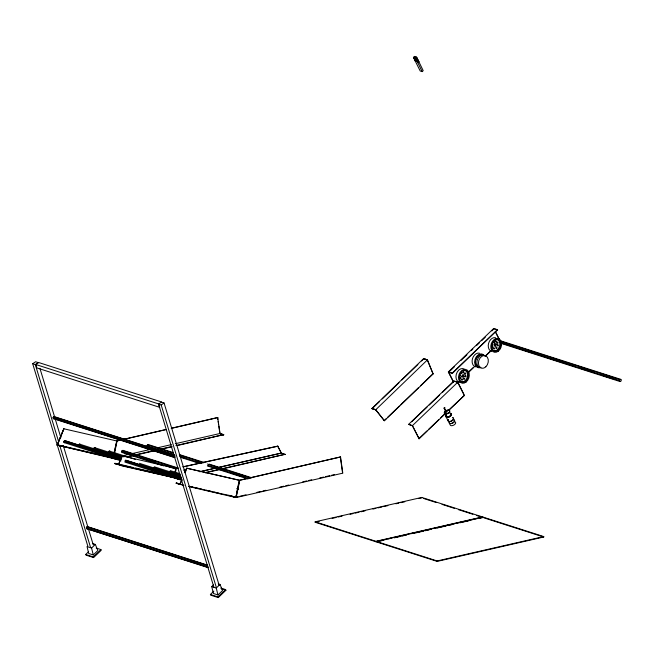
<?xml version="1.0" encoding="UTF-8"?>
<svg xmlns="http://www.w3.org/2000/svg" width="654" height="654" viewBox="0 0 654 654"><rect width="100%" height="100%" fill="white"/><g stroke="black" fill="none" stroke-linecap="round" stroke-linejoin="round"><path stroke-width="0.98" d="M175.297 443.723L220.071 433.479L223.725 434.624L176.907 445.668M222.303 468.983L285.054 454.293L281.195 453.05L219.442 467.177M385.893 539.476L375.927 541.757L315.179 522.26L315.187 521.818L421.756 497.432L482.505 516.93L482.505 517.371L479.521 518.058M375.927 541.757L375.936 541.308L315.187 521.818M376.41 541.463L376.402 541.904L437.15 561.402L543.727 537.016L543.736 536.574L482.987 517.077L376.41 541.463L437.158 560.952L543.736 536.574M421.756 497.432L421.756 497.882L418.773 498.561M437.15 561.402L437.158 560.952M482.987 517.077L482.979 517.527L479.995 518.205M462.779 375.028C461.896 375.224 462.77 374.889 463.294 375.053M494.833 345.042C495.43 347.119 496.198 343.187 494.841 345.034M461.176 373.189C462.231 374.897 462.067 371.235 460.743 373.614M461.323 373.082L461.127 372.453M494.326 341.977C494.269 344.315 492.576 341.282 494.318 341.968M175.076 472.376L175.362 470.365M175.313 472.45L175.877 468.354L177.88 467.912M175.55 472.458L176.114 468.428L178.109 467.986L122.977 450.377L122.094 450.573L121.652 451.644L122.085 452.511L163.672 465.852M444.017 408.137L444.851 407.851L444.017 408.137L445.309 410.704L445.636 410.385L444.352 407.818M446.371 410.974L445.505 411.178L446.363 410.9M114.156 452.364L116.755 440.951L63.839 428.787L57.061 445.055L116.837 459.345L114.164 458.209M114.295 452.87L116.853 440.886L119.821 440.191M114.63 452.87L117.091 440.959L121.039 440.044M236.168 495.135L235.685 497.465L233.919 496.713M236.576 493.149L239.233 480.24L186.553 468.15L184.992 471.902M188.834 486.551L235.914 497.539L239.536 480.232L340.546 456.942L342.802 473.161L236.217 497.539L233.339 496.615M236.217 497.539L239.765 480.306L340.546 456.942M494.122 348.541C495.135 350.029 495.004 347.16 493.418 348.884M494.228 348.59L494.097 347.92M114.883 463.22L122.323 465.607L178.231 478.654L122.233 465.95L114.785 463.563L118.807 464.136M183.929 485.407L176.147 483.249L180.161 483.821M232.145 495.961L220.284 493.549M118.464 464.373L122.028 455.83L175.869 468.419M118.701 464.446L122.028 455.83M174.512 455.405L147.428 446.715L146.995 445.848L147.436 444.777L148.319 444.581L173.465 452.65M181.869 479.398L179.776 484.418L176.237 482.905L179.915 484.091M180.005 484.491L181.894 479.971M184.902 472.744L186.782 468.223L239.233 480.24M619.976 381.527L619.542 380.661L619.984 379.59L620.867 379.385L621.3 380.252L620.859 381.323L619.976 381.527L501.013 343.358M493.476 342.459L493.574 341.74M174.716 457.636L53.35 418.666L53.056 417.685L53.628 416.704L54.495 416.704L173.923 455.053M208.373 567.729L86.671 528.677L86.377 527.696L86.949 526.715L87.816 526.715L207.58 565.146M121.031 460.841L63.969 442.529L63.822 441.466L64.501 440.592L65.326 440.788L121.423 458.781M80.238 444.262L79.412 444.074L78.733 444.941L121.284 458.601M95.141 447.745L94.323 447.549L93.645 448.423L121.693 457.424M110.052 451.227L109.226 451.031L108.548 451.906L124.023 456.868M494.939 344.405L494.825 343.873L494.767 345.32M460.097 378.519L460.195 377.628M371.905 408.497L423.588 358.613L427.454 359.855L433.103 373.933L384.38 420.735L375.543 409.657L371.905 408.497L375.772 409.731L384.38 420.735M379.32 401.736L372.044 408.758L375.715 409.878M382.23 398.924L398.973 382.762M401.891 379.958L417.898 364.499M421.544 360.983L423.727 358.874L427.226 359.782L433.103 373.933M375.772 409.731L427.454 359.855M384.151 420.661L386.334 418.568M387.789 417.17L399.422 405.987M400.877 404.597L418.331 387.83M420.514 385.729L432.874 373.859M91.568 548.036L95.337 544.422L97.855 550.545L93.269 554.935L88.731 553.488L87.031 546.581L91.568 548.036L93.269 554.935M96.171 548.052L100.896 549.564L101.247 550.259L93.596 557.584L86.042 555.156L85.69 554.461L88.47 551.804M85.69 554.461L93.244 556.889L100.896 549.564M218.207 583.85L220.022 584.431L222.54 590.554L217.946 594.944L213.417 593.489L211.716 586.589L213.605 584.782M217.946 594.944L216.245 588.044L220.022 584.431M220.856 588.052L225.581 589.573L225.924 590.268L218.273 597.592L210.719 595.165L210.375 594.47L213.85 591.142M453.631 382.443L448.333 371.905L493.672 328.488L497.531 329.73L452.331 373.409L448.693 372.24L454.546 366.641M461.127 360.338L466.981 354.738M471.362 350.536L472.826 349.13M476.48 345.631L479.407 342.835M481.606 340.734L485.26 337.227M491.841 330.924L494.032 328.831L497.669 329.992M210.375 594.47L217.929 596.898L225.581 589.573M448.333 371.905L452.192 373.14L497.531 329.73M444.695 414.26L419.1 438.769L412.38 425.787L408.611 424.356L453.95 380.947L457.816 382.181L464.438 395.351L449.085 410.058M411.668 421.822L427.029 407.115M429.22 405.014L439.463 395.212M442.382 392.408L454.089 381.208L457.718 382.377L463.776 394.419M408.611 424.356L412.478 425.599L457.816 382.181M468.853 371.766L473.234 367.564M485.669 355.662L490.786 350.765M457.383 383.048L458.846 381.65M468.346 372.543L474.927 366.24M485.17 356.438L491.015 350.838M418.871 438.695L426.915 430.994M428.378 429.588L438.613 419.786M440.812 417.685L444.467 414.186M448.848 409.984L464.438 395.351M422.182 71.621L415.584 58.067L413.418 57.38L414.44 56.407L416.606 57.102L423.203 70.648L422.182 71.621L420.211 70.992L413.418 57.38M415.584 58.067L416.606 57.102M415.682 58.181L416.459 59.996L415.437 60.961L414.26 58.239M417.832 62.809L419.091 61.615M495.446 344.331L495.454 343.775M495.405 341.813L495.405 340.66M497.359 345.704L497.367 344.552M496.043 348.157L496.051 347.004M462.035 375.298L462.73 375.666L462.018 376.336M32.7 363.73L35.578 361.752L38.194 362.594L35.316 364.572L32.7 363.73L87.775 546.008M35.839 364.515L158.709 403.943L159.739 407.344L36.869 367.916L35.839 364.515L38.717 362.537L161.587 401.965L158.57 404.107L213.94 587.366M158.57 404.107L161.186 404.949L164.056 402.97L219.139 585.256M492.192 347.748L492.16 346.579M494.081 344.233L494.244 343.685M462.721 376.99L462.73 376.393M123.77 439.275L166.255 429.425M171.201 428.28L217.635 417.514L220.071 433.479L223.725 434.967L219.891 433.733L218.828 426.106M124.007 439.349L166.492 429.498M171.43 428.354L217.872 417.587M122.085 452.511L122.968 452.306L135.542 456.345M123.557 455.56L129.533 454.195M132.517 453.516L150.428 449.412M157.393 447.826L171.323 444.638M127.105 456.721L132.083 455.585M135.076 454.898L154.001 450.573M160.974 448.971L171.928 446.469M175.91 445.554L223.725 434.624M127.105 457.064L134.07 455.47M136.065 455.012L153.992 450.908M161.963 449.085L171.928 446.813M201.514 471.272L216.449 467.855M199.748 471.804L215.689 468.158M218.673 467.479L281.433 453.124L277.713 446.126L182.867 466.825M205.364 472.515L219.311 469.327M222.303 468.64L285.054 454.293M205.364 472.858L220.308 469.441M238.048 496.656L236.053 497.114L234.222 496.713M240.034 496.206L246.01 494.841M256.948 492.331L260.93 491.424M262.924 490.966L265.908 490.287M279.838 487.099L283.82 486.192M285.806 485.734L288.79 485.047M302.72 481.867L306.701 480.952M308.696 480.502L311.68 479.815M319.634 477.992L323.616 477.085M325.61 476.627L329.591 475.72M331.578 475.262L334.562 474.583M315.179 522.26L319.168 521.352M332.118 518.385L336.099 517.477M338.093 517.02L342.075 516.112M350.045 514.289L353.029 513.603M355.024 513.145L359.005 512.237M361 511.78L364.981 510.872M372.952 509.049L375.944 508.362M377.93 507.905L381.92 506.997M383.906 506.539L387.896 505.624M395.858 503.801L398.85 503.122M400.845 502.664L404.826 501.757M375.936 541.308L482.505 516.93M387.879 539.019L391.869 538.111M393.855 537.653L408.799 534.236M410.794 533.778L414.775 532.871M416.77 532.413L431.705 528.996M433.7 528.538L454.62 523.756M456.606 523.298L477.526 518.516M379.394 541.226L383.375 540.31M394.337 537.809L400.313 536.435M402.3 535.986L406.289 535.07M414.252 533.247L423.22 531.195M425.214 530.737L429.196 529.83M437.166 528.007L446.126 525.955M448.121 525.497L452.102 524.59M460.073 522.767L469.041 520.715M183.104 466.899L277.942 446.2M464.618 374.047L465.133 373.123M461.446 379.966L461.961 379.042M459.435 376.066L459.975 375.077M461.381 376.851L461.65 376.352M86.671 528.677L207.302 567.108M53.35 418.666L54.217 418.666M63.969 442.529L64.795 442.725M57.429 444.802L60.928 446.298L57.429 444.802L109.357 456.917M57.061 445.055L116.927 459.002L114.188 458.127M121.75 464.822L133.514 467.569M135.476 468.027L153.134 472.147M155.096 472.605L169.811 476.038M114.785 463.563L172.648 477.036M180.888 484.32L182.85 484.777M189.709 486.38L201.465 489.118M206.362 490.263L221.06 493.688M228.9 495.519L235.759 497.122M176.147 483.249L182.033 484.622M188.892 486.224L192.816 487.14M194.778 487.598L198.702 488.513M200.664 488.971L212.436 491.718M214.398 492.176L218.322 493.091M463.408 379.091L464.054 378.126M413.712 58.059L415.977 58.786L416.999 57.814L414.734 57.094L414.44 56.407M416.459 59.996L414.898 60.789L417.546 61.64L418.568 60.667L416.843 58.353M499.967 340.603L620.867 379.385M501.021 341.421L619.984 379.59M501.544 342.802L619.542 380.661M501.896 343.154L575.397 366.739M579.264 367.981L593.775 372.633M601.508 375.118L614.081 379.148M161.44 402.128L164.056 402.97M423.686 498.495L436.226 502.525M442.006 504.381L454.546 508.403M458.397 509.638L472.867 514.281M476.725 515.515L481.54 517.061M483.944 517.837L543.727 537.016M282.266 453.737L285.054 454.628M179.27 454.505L204.416 462.574M209.247 464.127L251.806 477.78M147.436 444.777L173.547 453.157M179.351 455.021L203.533 462.779M207.4 464.021L250.923 477.984M200.01 461.896L202.912 462.819M220.324 468.411L225.156 469.964M238.702 474.305L245.471 476.48M146.995 445.848L174.07 454.538M179.875 456.402L201.154 463.228M207.923 465.395L248.545 478.434M180.226 456.754L185.057 458.307M194.737 461.405L199.568 462.958M213.106 467.308L223.75 470.716M231.483 473.202L242.127 476.611M180.316 457.269L199.658 463.473M207.392 465.95L248.013 478.99M183.905 469.924L185.842 470.545M122.094 450.573L178.19 468.575M183.995 470.439L185.932 471.06M132.116 454.031L136.956 455.585M150.494 459.925L155.325 461.479M170.8 466.449L173.702 467.381M175.64 468.346L176.114 468.428M121.652 451.644L174.847 468.714M236.748 488.571L238.677 489.192M141.346 458.201L153.919 462.239M109.226 451.031L135.337 459.41M170.163 470.586L179.834 473.684M169.484 471.452L180.12 474.869M94.323 447.549L122.363 456.549M154.287 466.793L180.398 475.172M153.608 467.667L180.684 476.357M79.412 444.074L121.963 457.726M139.376 463.31L180.962 476.66M139.662 464.495L181.248 477.837M126.255 460.334L180.422 477.714M64.501 440.592L121.562 458.904M125.429 460.146L181.526 478.139M63.822 441.466L120.884 459.778M124.751 461.013L181.82 479.325M174.749 477.812L178.468 479.006M112.97 458.102L117.14 459.337M174.422 477.804L178.141 478.998M232.963 496.59L235.914 497.539M124.906 462.084L181.967 480.388M86.949 526.715L207.686 565.457M86.377 527.696L208.078 566.748M92.623 543.548L95.337 544.422M221.207 588.747L225.924 590.268M211.716 586.589L216.245 588.044M53.628 416.704L174.994 455.674M53.056 417.685L175.395 456.966M55.189 418.977L174.61 457.326M427.34 360.06L423.588 358.613M496.68 343.056L497.351 342.091M491.514 345.05L492.176 344.903L492.176 344.061M462.664 372.674L463.236 372.641L463.408 371.783M464.626 376.565L465.288 376.41L465.362 375.674M415.421 58.607L416.999 61.46M495.331 331.406L499.656 340.015M495.438 332.003L498.969 339.025M448.693 372.24L453.459 381.707M446.003 416.721L448.096 420.882M412.478 425.599L419.1 438.769M277.713 446.126L281.195 453.05M148.319 444.581L148.752 445.448M217.929 596.898L218.273 597.592M122.977 450.377L123.41 451.244M93.244 556.889L93.596 557.584M161.186 404.949L216.261 587.235M39.959 368.439L54.683 417.178M55.271 419.124L60.871 437.649M63.225 445.448L87.669 526.347M88.257 528.293L93.269 544.864M35.316 364.572L58.582 441.573M59.759 445.472L90.391 546.842M340.317 456.86L342.524 472.76M217.635 417.514L217.905 419.418M218.166 421.331L218.567 424.193M480.526 367.793A6.532 4.766 -72.2 0 1 477.559 359.267A6.532 4.766 -72.2 0 1 485.366 356.177M480.281 367.221A6.532 4.766 -72.2 0 1 475.523 360.403A6.532 4.766 -72.2 0 1 482.816 354.926M464.119 370.123A6.033 4.398 -72.2 0 1 467.267 377.129A6.033 4.398 -72.2 0 1 460.784 381.601M460.759 382.418A7.112 5.191 -72.2 0 1 456.32 374.178A7.112 5.191 -72.2 0 1 464.553 369.208M477.829 366.436A6.033 4.398 -72.2 0 1 475.613 360.485A6.033 4.398 -72.2 0 1 479.979 355.065M475.532 366.853A7.112 5.191 -72.2 0 1 472.466 358.727A7.112 5.191 -72.2 0 1 479.456 353.185M480.87 367.409A7.112 5.191 -72.2 0 1 475.025 359.545A7.112 5.191 -72.2 0 1 484.271 355.572M495.217 339.312A6.033 4.398 -72.2 0 1 499.542 346.219A6.033 4.398 -72.2 0 1 492.102 350.013M491.677 351.402A7.112 5.191 -72.2 0 1 488.603 343.268A7.112 5.191 -72.2 0 1 495.601 337.726M450.426 413.23A2.861 1.57 -26.7 0 1 449.208 416.459A2.861 1.57 -26.7 0 1 445.979 415.429M453.737 419.819A2.861 1.57 -26.7 0 1 452.519 423.048A2.861 1.57 -26.7 0 1 449.29 422.01M452.691 417.734A2.861 1.57 -26.7 0 1 451.473 420.963A2.861 1.57 -26.7 0 1 448.243 419.933M453.263 419.623A3.017 1.66 -26.7 0 1 454.375 421.56A3.017 1.66 -26.7 0 1 450.876 423.62A3.017 1.66 -26.7 0 1 449.151 422.026M451.015 413.794A2.861 1.57 -26.7 0 1 449.045 416.958A2.861 1.57 -26.7 0 1 446.151 415.772M450.05 413.483A2.861 1.57 -26.7 0 1 450.598 413.581M454.882 421.797A3.017 1.66 -26.7 0 1 454.579 424.577A3.017 1.66 -26.7 0 1 450.467 425.378L449.609 423.882A3.017 1.66 -26.7 0 1 449.617 422.95M446.33 411.26A0.932 0.507 -26.7 0 1 447.148 411.685A0.932 0.507 -26.7 0 1 445.889 412.429A0.932 0.507 -26.7 0 1 445.717 411.619A0.932 0.507 -26.7 0 1 445.325 410.843A0.932 0.507 -26.7 0 1 446.764 410.63A0.932 0.507 -26.7 0 1 445.709 411.644M452.789 417.636A3.017 1.66 -26.7 0 1 452.936 420.007A3.017 1.66 -26.7 0 1 449.184 421.528A3.017 1.66 -26.7 0 1 448.391 419.427M450.124 413.385A3.017 1.66 -26.7 0 1 451.235 415.331A3.017 1.66 -26.7 0 1 447.737 417.383A3.017 1.66 -26.7 0 1 446.012 415.797M450.524 413.132A3.017 1.66 -26.7 0 1 449.241 416.541A3.017 1.66 -26.7 0 1 445.84 415.445M463.588 375.241L464.038 375.061L463.588 375.241M495.871 344.323L496.321 344.151L495.871 344.323M464.969 373.696C465.787 375.633 466.163 371.676 464.969 373.696M497.253 342.778C498.07 344.723 498.446 340.759 497.253 342.778M461.806 379.614C462.615 381.544 462.983 377.62 461.806 379.614M459.852 375.658C460.457 377.734 461.209 373.786 459.852 375.658M461.961 376.761L462.419 376.663L461.961 376.761M463.294 372.363C463.899 374.44 464.642 370.499 463.294 372.363M463.245 376.908L463.694 376.802L463.245 376.908M463.939 378.707C464.544 380.783 465.288 376.843 463.939 378.707M465.247 376.254C465.852 378.331 466.596 374.39 465.247 376.254M492.135 344.74C492.74 346.816 493.492 342.876 492.135 344.74M494.244 345.852L494.702 345.901L494.269 345.77M495.577 341.453C496.182 343.53 496.926 339.581 495.577 341.453M495.528 345.991L495.977 345.892L495.528 345.991M496.223 347.797C496.827 349.874 497.571 345.925 496.223 347.797M497.531 345.345C498.135 347.421 498.879 343.473 497.531 345.345M462.558 375.96C463.146 378.028 463.915 374.096 462.558 375.944M460.138 378.233C460.563 380.399 461.601 376.508 460.138 378.233M492.421 347.315C492.846 349.481 493.884 345.59 492.421 347.315M63.839 428.787L57.29 445.129L63.839 428.787M485.832 366.804A6.532 4.766 -72.2 0 0 485.881 355.907A6.532 4.766 -72.2 0 0 478.417 363.052A6.532 4.766 -72.2 0 0 485.832 366.804M466.261 380.718A6.033 4.398 -72.2 0 0 466.139 370.704A6.033 4.398 -72.2 0 0 459.337 377.472A6.033 4.398 -72.2 0 0 466.261 380.718M466.081 382.05A7.112 5.191 -72.2 0 0 467.111 370.033A7.112 5.191 -72.2 0 0 458.544 376.81A7.112 5.191 -72.2 0 0 466.081 382.05M498.544 349.8A6.033 4.398 -72.2 0 0 498.422 339.794A6.033 4.398 -72.2 0 0 491.62 346.563A6.033 4.398 -72.2 0 0 498.544 349.8M498.364 351.133A7.112 5.191 -72.2 0 0 499.394 339.115A7.112 5.191 -72.2 0 0 490.827 345.901A7.112 5.191 -72.2 0 0 498.364 351.133M446.322 413.9A2.861 1.57 -26.7 0 0 449.592 410.769A2.861 1.57 -26.7 0 0 445.161 411.44A2.861 1.57 -26.7 0 0 446.322 413.9M446.29 414.007A3.017 1.66 -26.7 0 0 449.731 410.704A3.017 1.66 -26.7 0 0 445.063 411.407A3.017 1.66 -26.7 0 0 446.29 414.007"/></g></svg>
